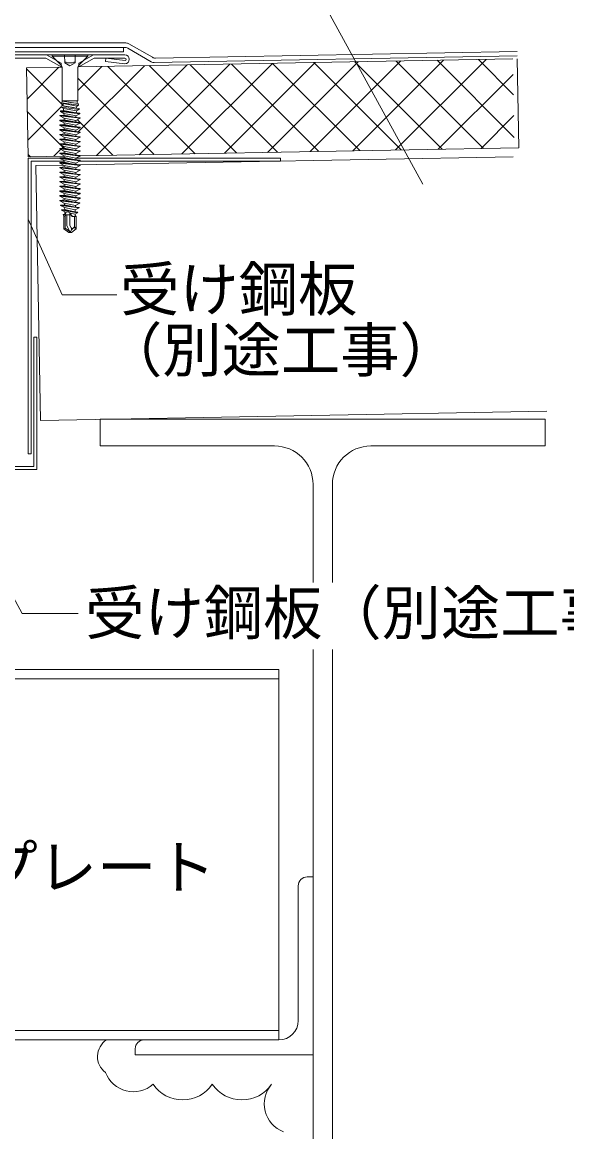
# Model space of a CAD drawing. Units: millimetres, scale not verified. Extents: x -675 to 675, y -471 to 460.
# Drawn here: x 231.6 to 415.3, y -153.5 to 221 of the extents above; entities that cross this region are included whole.
import ezdxf
from ezdxf.enums import TextEntityAlignment as Align

# ---------------------------------------------------------------- set-up
doc = ezdxf.new("R2010")
doc.units = ezdxf.units.MM
doc.header["$LTSCALE"] = 5
doc.linetypes.add('DASHED2', pattern=[3, 2, -1])
for name, color, linetype, lineweight in [('1-0_芯・寸法線', 7, 'Continuous', 9), ('1-2_ハッチング', 33, 'Continuous', 18), ('1-3_断熱材', 30, 'Continuous', 18), ('1-4_リベットルーフ', 3, 'Continuous', 9), ('1-5_ＦＬ鋼板・ディスク', 7, 'Continuous', 9), ('1-6_アンカー類', 4, 'Continuous', 9), ('1-8_下地など', 7, 'Continuous', 9), ('1-9_下地鋼板', 1, 'Continuous', 9), ('1-A_元図・躯体', 7, 'Continuous', 9)]:
    doc.layers.add(name, color=color, linetype=linetype, lineweight=lineweight)
doc.styles.add('ＭＳ ゴシック', font='')
doc.styles.get('ＭＳ ゴシック').set_extended_font_data('MS Gothic')

msp = doc.modelspace()

# ---------------------------------------------------------------- linework, layer by layer
at = {"layer": '1-0_芯・寸法線'}
for p, q in [((255.334, 369.775), (366.675, 166.329)), ((245.063, 129.022), (233.604, 154.517)), ((245.063, 129.022), (263.538, 129.022)), ((205.314, 69.546), (231.605, 21.506)), ((231.605, 21.506), (250.421, 21.506))]:
    msp.add_line(p, q, dxfattribs=at)
at = {"layer": '1-2_ハッチング'}
for centre, radius, start, end in [((263.731, -128.073), 6.731, 123.177, 233.177), ((269.1, -129.841), 10.076, 201.055, 311.055), ((285.719, -130.437), 12.208, 215, 325), ((305.719, -130.437), 12.208, 215, 325), ((323.317, -144.057), 10.076, 138.945, 248.945)]:
    msp.add_arc(centre, radius, start, end, dxfattribs=at)
at = {"layer": '1-3_断熱材'}
for p, q in [((250.355, 197.995), (258.405, 206.045)), ((250.45, 205.897), (397.079, 208.621)), ((250.519, 184.017), (272.815, 206.313)), ((256.651, 176.007), (287.224, 206.58)), ((289.938, 176.626), (260.48, 206.084)), ((271.061, 176.275), (301.634, 206.848)), ((303.823, 176.883), (274.365, 206.341)), ((285.471, 176.543), (316.044, 207.116)), ((317.707, 177.141), (288.249, 206.599)), ((299.881, 176.81), (330.454, 207.383)), ((331.591, 177.399), (302.133, 206.857)), ((314.29, 177.078), (344.863, 207.651)), ((345.476, 177.657), (316.017, 207.115)), ((328.7, 177.345), (359.273, 207.918)), ((359.36, 177.915), (329.902, 207.373)), ((343.11, 177.613), (373.683, 208.186)), ((373.244, 178.173), (343.786, 207.631)), ((357.52, 177.881), (388.093, 208.454)), ((387.128, 178.431), (357.67, 207.889)), ((397.571, 182.13), (371.555, 208.146)), ((397.304, 196.54), (385.439, 208.404)), ((398.579, 208.648), (399.136, 178.653)), ((233.047, 205.574), (245.029, 205.797)), ((233.604, 175.579), (233.047, 205.574)), ((245.431, 192.849), (233.053, 205.226)), ((233.243, 195.025), (243.995, 205.777)), ((371.929, 178.148), (397.176, 203.395)), ((276.054, 176.368), (250.355, 202.067)), ((233.501, 181.141), (244.751, 192.392)), ((245.121, 192.761), (245.413, 193.053)), ((245.641, 178.496), (233.321, 190.817)), ((262.17, 176.11), (250.224, 188.056)), ((386.339, 178.416), (397.434, 189.511)), ((234.401, 175.594), (233.589, 176.407)), ((242.242, 175.74), (244.571, 178.069)), ((244.937, 178.435), (245.609, 179.107)), ((251.175, 175.906), (399.136, 178.653)), ((233.604, 175.579), (245.725, 175.805))]:
    msp.add_line(p, q, dxfattribs=at)
at = {"layer": '1-4_リベットルーフ'}
for p, q in [((266.591, 213.986), (202.225, 213.986)), ((267.591, 213.718), (275.503, 209.15)), ((266.189, 212.486), (200.741, 212.486)), ((267.189, 212.218), (275.114, 207.642)), ((276.54, 208.882), (398.551, 211.148)), ((276.151, 207.375), (398.579, 209.648))]:
    msp.add_line(p, q, dxfattribs=at)
msp.add_lwpolyline([(200.741, 210.986), (265.725, 210.986), (265.725, 212.486)], dxfattribs=at)
for centre, start, end in [((266.591, 211.986), 60.00001, 90), ((266.189, 210.486), 60.00011, 90), ((276.114, 209.374), 240, 271.064), ((276.503, 210.882), 240, 271.064)]:
    msp.add_arc(centre, 2, start, end, dxfattribs=at)
at = {"layer": '1-5_ＦＬ鋼板・ディスク'}
for p, q in [((201.34, 209.986), (266.225, 209.986)), ((244.725, 207.156), (239.824, 209.986)), ((250.725, 207.156), (255.626, 209.986)), ((201.34, 208.886), (239.529, 208.886)), ((244.725, 205.886), (239.529, 208.886)), ((244.725, 207.156), (244.725, 205.886)), ((250.725, 205.886), (255.921, 208.886)), ((250.725, 207.156), (250.725, 205.886)), ((255.921, 208.886), (266.225, 208.886)), ((259.859, 208.878), (259.725, 207.786)), ((266.225, 206.986), (259.725, 207.786)), ((266.271, 208.088), (259.859, 208.878))]:
    msp.add_line(p, q, dxfattribs=at)
for radius, start in [(1.5, 270), (0.4, 276.594)]:
    msp.add_arc((266.225, 208.486), radius, start, 90, dxfattribs=at)
at = {"layer": '1-6_アンカー類'}
for p, q in [((253.725, 209.986), (241.725, 209.986)), ((241.725, 209.986), (241.725, 209.486)), ((253.725, 209.986), (253.725, 209.486)), ((253.725, 209.486), (241.725, 209.486)), ((241.725, 209.486), (244.509, 206.702)), ((253.725, 209.486), (250.941, 206.702)), ((245.095, 205.287), (245.095, 194.486)), ((250.355, 205.287), (250.355, 194.486)), ((244.543, 191.12), (244.495, 190.83)), ((244.543, 191.12), (245.574, 191.211)), ((244.543, 191.12), (251.039, 190.314)), ((244.808, 192.733), (244.735, 192.292)), ((244.735, 192.292), (250.835, 191.561)), ((244.735, 192.292), (245.516, 191.877)), ((244.808, 192.733), (245.436, 192.788)), ((244.808, 192.733), (250.775, 191.927)), ((245.072, 194.347), (244.975, 193.755)), ((244.975, 193.755), (250.595, 193.023)), ((244.975, 193.755), (245.37, 193.545)), ((245.072, 194.347), (245.298, 194.366)), ((245.072, 194.347), (250.51, 193.54)), ((250.355, 194.486), (245.095, 194.486)), ((245.288, 194.486), (245.298, 194.366)), ((248.514, 193.836), (245.298, 194.366)), ((245.37, 193.545), (245.436, 192.788)), ((248.951, 192.173), (245.436, 192.788)), ((245.516, 191.877), (245.574, 191.211)), ((249.081, 190.557), (245.574, 191.211)), ((249.861, 191.043), (249.811, 190.466)), ((250.007, 192.711), (249.948, 192.039)), ((250.153, 194.378), (250.085, 193.603)), ((250.51, 193.54), (250.595, 193.023)), ((250.775, 191.927), (250.835, 191.561)), ((244.275, 189.507), (245.725, 189.634)), ((244.275, 189.507), (244.275, 189.357)), ((244.275, 189.507), (251.175, 188.712)), ((244.275, 189.357), (251.175, 188.562)), ((244.275, 189.357), (245.725, 188.586)), ((244.275, 187.917), (245.725, 188.044)), ((244.275, 187.917), (244.275, 187.767)), ((244.275, 187.917), (251.175, 187.122)), ((244.275, 187.767), (251.175, 186.972)), ((244.275, 187.767), (245.725, 186.996)), ((244.495, 190.83), (251.075, 190.098)), ((244.495, 190.83), (245.662, 190.21)), ((245.662, 190.21), (245.725, 189.634)), ((245.662, 190.21), (249.197, 189.486)), ((246.469, 189.486), (245.725, 189.634)), ((245.725, 188.586), (245.725, 188.044)), ((249.244, 187.344), (245.725, 188.044)), ((249.244, 188.934), (246.469, 189.486)), ((249.725, 189.381), (249.725, 188.879)), ((249.725, 187.791), (249.725, 187.289)), ((251.039, 190.314), (251.075, 190.098)), ((251.175, 188.712), (251.175, 188.562)), ((244.275, 186.327), (245.725, 186.454)), ((244.275, 186.327), (244.275, 186.177)), ((244.275, 186.327), (251.175, 185.532)), ((244.275, 186.177), (251.175, 185.382)), ((244.275, 186.177), (245.725, 185.406)), ((244.275, 184.737), (245.725, 184.864)), ((244.275, 184.737), (244.275, 184.587)), ((244.275, 184.737), (251.175, 183.942)), ((244.275, 184.587), (251.175, 183.792)), ((244.275, 184.587), (245.725, 183.816)), ((245.725, 186.996), (245.725, 186.454)), ((249.244, 185.754), (245.725, 186.454)), ((245.725, 185.406), (245.725, 184.864)), ((249.244, 184.164), (245.725, 184.864)), ((245.725, 183.816), (245.725, 183.274)), ((249.725, 186.201), (249.725, 185.699)), ((249.725, 184.611), (249.725, 184.109)), ((251.175, 187.122), (251.175, 186.972)), ((251.175, 185.532), (251.175, 185.382)), ((251.175, 183.942), (251.175, 183.792)), ((244.275, 183.147), (245.725, 183.274)), ((244.275, 183.147), (244.275, 182.997)), ((244.275, 183.147), (251.175, 182.352)), ((244.275, 182.997), (251.175, 182.202)), ((244.275, 182.997), (245.725, 182.226)), ((244.275, 181.557), (245.725, 181.684)), ((244.275, 181.557), (244.275, 181.407)), ((244.275, 181.557), (251.175, 180.762)), ((244.275, 181.407), (251.175, 180.612)), ((244.275, 181.407), (245.725, 180.636)), ((244.275, 179.967), (245.725, 180.094)), ((244.275, 179.967), (244.275, 179.817)), ((244.275, 179.967), (251.175, 179.172)), ((244.275, 179.817), (251.175, 179.022)), ((244.275, 179.817), (245.725, 179.046)), ((249.244, 182.574), (245.725, 183.274)), ((245.725, 182.226), (245.725, 181.684)), ((249.244, 180.984), (245.725, 181.684)), ((245.725, 180.636), (245.725, 180.094)), ((249.244, 179.394), (245.725, 180.094)), ((249.725, 183.021), (249.725, 182.519)), ((249.725, 181.431), (249.725, 180.929)), ((249.725, 179.841), (249.725, 179.339)), ((251.175, 182.352), (251.175, 182.202)), ((251.175, 180.762), (251.175, 180.612)), ((244.275, 178.377), (245.725, 178.504)), ((244.275, 178.377), (244.275, 178.227)), ((244.275, 178.377), (251.175, 177.582)), ((244.275, 178.227), (251.175, 177.432)), ((244.275, 178.227), (245.725, 177.456)), ((244.275, 176.787), (245.725, 176.914)), ((244.275, 176.787), (244.275, 176.637)), ((244.275, 176.787), (251.175, 175.992)), ((244.275, 176.637), (251.175, 175.842)), ((244.275, 176.637), (245.725, 175.866)), ((245.725, 179.046), (245.725, 178.504)), ((249.244, 177.804), (245.725, 178.504)), ((245.725, 177.456), (245.725, 176.914)), ((249.244, 176.214), (245.725, 176.914)), ((249.725, 178.251), (249.725, 177.749)), ((249.725, 176.661), (249.725, 176.159)), ((251.175, 179.172), (251.175, 179.022)), ((251.175, 177.582), (251.175, 177.432)), ((244.275, 175.197), (245.725, 175.324)), ((244.275, 175.197), (244.275, 175.047)), ((244.275, 175.197), (251.175, 174.402)), ((244.275, 175.047), (251.175, 174.252)), ((244.275, 175.047), (245.725, 174.276)), ((244.275, 173.607), (245.725, 173.734)), ((244.275, 173.607), (244.275, 173.457)), ((244.275, 173.607), (251.175, 172.812)), ((244.275, 173.457), (251.175, 172.662)), ((244.275, 173.457), (245.725, 172.686)), ((245.725, 175.866), (245.725, 175.324)), ((249.244, 174.624), (245.725, 175.324)), ((245.725, 174.276), (245.725, 173.734)), ((249.244, 173.034), (245.725, 173.734)), ((245.725, 172.686), (245.725, 172.144)), ((249.725, 175.071), (249.725, 174.569)), ((249.725, 173.481), (249.725, 172.979)), ((251.175, 175.992), (251.175, 175.842)), ((251.175, 174.402), (251.175, 174.252)), ((251.175, 172.812), (251.175, 172.662)), ((244.275, 172.017), (245.725, 172.144)), ((244.275, 172.017), (244.275, 171.867)), ((244.275, 172.017), (251.175, 171.222)), ((244.275, 171.867), (251.175, 171.072)), ((244.275, 171.867), (245.725, 171.096)), ((244.275, 170.427), (245.725, 170.554)), ((244.275, 170.427), (244.275, 170.277)), ((244.275, 170.427), (251.175, 169.632)), ((244.275, 170.277), (251.175, 169.482)), ((244.275, 170.277), (245.725, 169.506)), ((244.275, 168.837), (245.725, 168.964)), ((244.275, 168.837), (244.275, 168.687)), ((244.275, 168.837), (251.175, 168.042)), ((244.275, 168.687), (251.175, 167.892)), ((244.275, 168.687), (245.725, 167.916)), ((249.244, 171.444), (245.725, 172.144)), ((245.725, 171.096), (245.725, 170.554)), ((249.244, 169.854), (245.725, 170.554)), ((245.725, 169.506), (245.725, 168.964)), ((249.244, 168.264), (245.725, 168.964)), ((249.725, 171.891), (249.725, 171.389)), ((249.725, 170.301), (249.725, 169.799)), ((249.725, 168.711), (249.725, 168.209)), ((251.175, 171.222), (251.175, 171.072)), ((251.175, 169.632), (251.175, 169.482)), ((244.275, 167.247), (245.725, 167.374)), ((244.275, 167.247), (244.275, 167.097)), ((244.275, 167.247), (251.175, 166.452)), ((244.275, 167.097), (251.175, 166.302)), ((244.275, 167.097), (245.725, 166.326)), ((244.275, 165.657), (245.725, 165.784)), ((244.275, 165.657), (244.275, 165.507)), ((244.275, 165.657), (251.175, 164.862)), ((244.275, 165.507), (251.175, 164.712)), ((244.275, 165.507), (245.725, 164.736)), ((245.725, 167.916), (245.725, 167.374)), ((249.244, 166.674), (245.725, 167.374)), ((245.725, 166.326), (245.725, 165.784)), ((249.244, 165.084), (245.725, 165.784)), ((249.725, 167.121), (249.725, 166.619)), ((249.725, 165.531), (249.725, 165.029)), ((251.175, 168.042), (251.175, 167.892)), ((251.175, 166.452), (251.175, 166.302)), ((251.175, 164.862), (251.175, 164.712)), ((244.275, 164.067), (245.725, 164.194)), ((244.275, 164.067), (244.275, 163.917)), ((244.275, 164.067), (251.175, 163.272)), ((244.275, 163.917), (251.175, 163.122)), ((244.275, 163.917), (245.725, 163.146)), ((244.275, 162.477), (245.725, 162.604)), ((244.275, 162.477), (244.275, 162.327)), ((244.275, 162.477), (251.175, 161.682)), ((244.275, 162.327), (251.175, 161.532)), ((244.275, 162.327), (245.725, 161.556)), ((245.725, 164.736), (245.725, 164.194)), ((249.244, 163.494), (245.725, 164.194)), ((245.725, 163.146), (245.725, 162.604)), ((249.244, 161.904), (245.725, 162.604)), ((245.725, 161.556), (245.725, 161.014)), ((249.725, 163.941), (249.725, 163.439)), ((249.725, 162.351), (249.725, 161.849)), ((251.175, 163.272), (251.175, 163.122)), ((251.175, 161.682), (251.175, 161.532)), ((244.275, 160.887), (245.725, 161.014)), ((244.275, 160.887), (244.275, 160.737)), ((244.275, 160.887), (247.113, 160.56)), ((244.275, 160.737), (245.77, 159.942)), ((244.528, 159.297), (245.815, 159.409)), ((244.528, 159.297), (244.528, 159.147)), ((244.528, 159.297), (250.763, 158.502)), ((244.528, 159.147), (250.763, 158.352)), ((244.528, 159.147), (245.897, 158.419)), ((244.846, 157.707), (245.949, 157.803)), ((244.846, 157.707), (244.846, 157.557)), ((245.885, 157.559), (244.846, 157.707)), ((244.846, 157.557), (245.975, 156.956)), ((245.864, 157.412), (244.846, 157.557)), ((248.381, 160.486), (245.725, 161.014)), ((245.77, 159.942), (245.815, 159.409)), ((249.015, 158.725), (245.815, 159.409)), ((245.864, 157.412), (250.29, 156.679)), ((245.885, 157.559), (250.383, 156.917)), ((245.897, 158.419), (245.949, 157.803)), ((247.327, 157.486), (245.949, 157.803)), ((251.081, 160.092), (247.113, 160.56)), ((247.327, 157.486), (248.885, 157.131)), ((249.23, 160.31), (248.381, 160.486)), ((249.491, 157.675), (249.475, 157.486)), ((249.475, 157.047), (249.475, 157.486)), ((249.615, 159.162), (249.572, 158.654)), ((249.725, 160.486), (249.706, 160.254)), ((249.725, 160.761), (249.725, 160.486)), ((250.763, 158.502), (250.763, 158.352)), ((251.081, 160.092), (251.081, 159.942)), ((245.372, 156.135), (245.975, 156.188)), ((245.372, 156.135), (245.509, 155.783)), ((245.372, 156.135), (246.28, 155.973)), ((245.509, 155.783), (246.135, 155.676)), ((245.509, 155.783), (245.779, 155.64)), ((245.625, 155.486), (245.779, 155.64)), ((245.955, 155.621), (245.625, 155.486)), ((245.625, 151.24), (245.625, 155.486)), ((245.955, 155.621), (245.779, 155.64)), ((245.975, 156.956), (245.975, 156.188)), ((246.389, 156.872), (245.975, 156.956)), ((246.138, 156.15), (245.975, 156.188)), ((246.125, 151.501), (246.125, 155.673)), ((246.389, 156.872), (246.138, 156.15)), ((248.078, 155.986), (246.27, 155.986)), ((246.625, 152.238), (246.625, 155.986)), ((247.625, 152.446), (247.625, 156.684)), ((249.012, 155.486), (248.295, 155.652)), ((249.825, 155.486), (248.402, 155.486)), ((248.596, 155.56), (249.012, 155.486)), ((249.225, 152.289), (249.225, 155.486)), ((249.475, 156.246), (249.475, 155.812)), ((249.825, 155.486), (249.475, 155.812)), ((249.825, 151.24), (249.825, 155.486)), ((250.383, 156.917), (250.29, 156.679)), ((246.125, 151.501), (245.625, 151.24)), ((247.274, 150.086), (245.625, 151.24)), ((247.678, 150.413), (246.125, 151.501)), ((247.678, 150.413), (246.625, 152.238)), ((247.274, 150.086), (247.678, 150.413)), ((247.725, 149.986), (247.274, 150.086)), ((248.107, 151.611), (247.625, 152.446)), ((247.678, 150.413), (247.725, 149.986)), ((248.125, 150.751), (247.725, 149.986)), ((247.725, 149.986), (248.176, 150.086)), ((248.176, 150.086), (249.825, 151.24)), ((248.822, 151.515), (248.755, 151.468)), ((249.586, 151.462), (249.825, 151.24))]:
    msp.add_line(p, q, dxfattribs=at)
at = {"layer": '1-6_アンカー類', "linetype": 'DASHED2'}
msp.add_lwpolyline([(249.519, 209.986), (249.423, 207.24), (247.719, 206.256), (246.015, 207.24), (245.919, 209.986)], dxfattribs=at)
at = {"layer": '1-6_アンカー類'}
for points in [[(250.595, 193.023), (250.007, 192.711), (245.37, 193.545)], [(250.835, 191.561), (249.861, 191.043), (245.516, 191.877)], [(250.355, 194.486), (250.153, 194.378), (249.518, 194.486)], [(251.175, 188.562), (249.725, 187.791), (245.725, 188.586)], [(251.075, 190.098), (249.725, 189.381), (249.197, 189.486)], [(251.175, 186.972), (249.725, 186.201), (245.725, 186.996)], [(251.175, 185.382), (249.725, 184.611), (245.725, 185.406)], [(251.175, 183.792), (249.725, 183.021), (245.725, 183.816)], [(251.175, 182.202), (249.725, 181.431), (245.725, 182.226)], [(251.175, 180.612), (249.725, 179.841), (245.725, 180.636)], [(251.175, 179.022), (249.725, 178.251), (245.725, 179.046)], [(251.175, 177.432), (249.725, 176.661), (245.725, 177.456)], [(251.175, 175.842), (249.725, 175.071), (245.725, 175.866)], [(251.175, 174.252), (249.725, 173.481), (245.725, 174.276)], [(251.175, 172.662), (249.725, 171.891), (245.725, 172.686)], [(251.175, 171.072), (249.725, 170.301), (245.725, 171.096)], [(251.175, 169.482), (249.725, 168.711), (245.725, 169.506)], [(251.175, 167.892), (249.725, 167.121), (245.725, 167.916)], [(251.175, 166.302), (249.725, 165.531), (245.725, 166.326)], [(251.175, 164.712), (249.725, 163.941), (245.725, 164.736)], [(251.175, 163.122), (249.725, 162.351), (245.725, 163.146)], [(251.175, 161.532), (249.725, 160.761), (245.725, 161.556)], [(244.275, 160.737), (247.096, 160.412), (251.081, 159.942)], [(251.081, 159.942), (249.615, 159.162), (245.77, 159.942)], [(250.763, 158.352), (249.491, 157.675), (245.897, 158.419)], [(245.955, 155.621), (246.135, 155.676), (246.28, 155.973), (246.138, 156.15)], [(246.389, 156.872), (247.006, 157.035), (247.625, 156.684), (248.402, 155.486)], [(250.29, 156.679), (249.475, 156.246), (247.671, 156.612)], [(248.295, 155.652), (248.596, 155.56), (248.402, 155.486)]]:
    msp.add_lwpolyline(points, dxfattribs=at)
for centre, radius, start, end in [((243.095, 205.287), 2, 0, 45), ((252.355, 205.287), 2, 135, 180), ((247.333, 151.165), 0.894, 332.4, 30), ((248.497, 151.836), 0.45, 210, 305), ((249.911, 149.817), 2.015, 125, 152.4), ((249.171, 151.016), 0.609, 47.154, 125), ((248.28, 152.289), 0.945, 305, 0), ((250.353, 152.289), 1.128, 180, 227.154)]:
    msp.add_arc(centre, radius, start, end, dxfattribs=at)
at = {"layer": '1-6_アンカー類', "linetype": 'DASHED2'}
msp.add_arc((247.749, 210.822), 3.585, 241.909, 298.091, dxfattribs=at)
at = {"layer": '1-8_下地など'}
for p, q in [((-411.803, 2.561), (318.197, 2.561)), ((318.197, 2.561), (318.197, -122.439)), ((-411.803, -0.639), (318.197, -0.639)), ((318.197, -119.239), (-411.803, -119.239)), ((318.197, -122.439), (-411.803, -122.439))]:
    msp.add_line(p, q, dxfattribs=at)
at = {"layer": '1-9_下地鋼板'}
for p, q in [((233.604, 75.324), (233.604, 175.159)), ((244.275, 175.159), (233.604, 175.159)), ((234.604, 75.324), (234.604, 174.159)), ((245.725, 174.159), (234.604, 174.159)), ((318.675, 175.159), (249.89, 175.159)), ((318.675, 174.159), (251, 174.159)), ((318.675, 174.159), (318.675, 175.159)), ((235.524, 114.692), (236.524, 114.692)), ((235.524, 71.046), (235.524, 114.692)), ((236.524, 114.692), (236.524, 70.046)), ((233.604, 75.324), (234.604, 75.324)), ((236.524, 70.046), (181.205, 70.046)), ((182.442, 71.046), (235.524, 71.046))]:
    msp.add_line(p, q, dxfattribs=at)
at = {"layer": '1-A_元図・躯体'}
for p, q in [((236.159, 172.626), (245.51, 172.8)), ((236.159, 172.626), (237.758, 86.56)), ((250.478, 172.892), (397.192, 175.617)), ((237.868, 86.562), (408.521, 89.731)), ((329.697, 31.868), (329.697, 65.001)), ((336.197, 65.001), (336.197, 31.868)), ((329.697, 9.257), (329.697, -190.999)), ((336.197, 9.257), (336.197, -190.999)), ((324.697, -115.939), (324.697, -70.439)), ((327.697, -67.439), (329.697, -67.439)), ((318.197, -112.439), (318.304, -112.439)), ((272.697, -122.439), (318.197, -122.439)), ((269.697, -127.439), (269.697, -125.439)), ((329.697, -127.439), (269.697, -127.439))]:
    msp.add_line(p, q, dxfattribs=at)
msp.add_lwpolyline([(316.697, 78.001), (257.947, 78.001), (257.947, 87.001), (407.947, 87.001), (407.947, 78.001), (349.197, 78.001)], dxfattribs=at)
for centre, radius, start, end in [((316.697, 65.001), 13, 0, 90), ((349.197, 65.001), 13, 90, 180), ((327.697, -70.439), 3, 90, 180), ((318.197, -115.939), 6.5, 270, 0), ((272.697, -125.439), 3, 90, 180)]:
    msp.add_arc(centre, radius, start, end, dxfattribs=at)

# ---------------------------------------------------------------- texts
at = {"layer": '1-0_芯・寸法線', "style": 'ＭＳ ゴシック'}
for s, p in [('受け鋼板', (264.647, 119.182)), ('（別途工事）', (258.885, 98.639)), ('受け鋼板（別途工事）', (252.854, 9.96)), ('耐火デッキプレート', (116.888, -75.847))]:
    msp.add_text(s, height=14.66, dxfattribs=at).set_placement(p, align=Align.BOTTOM_LEFT)

doc.saveas('drawing.dxf')
